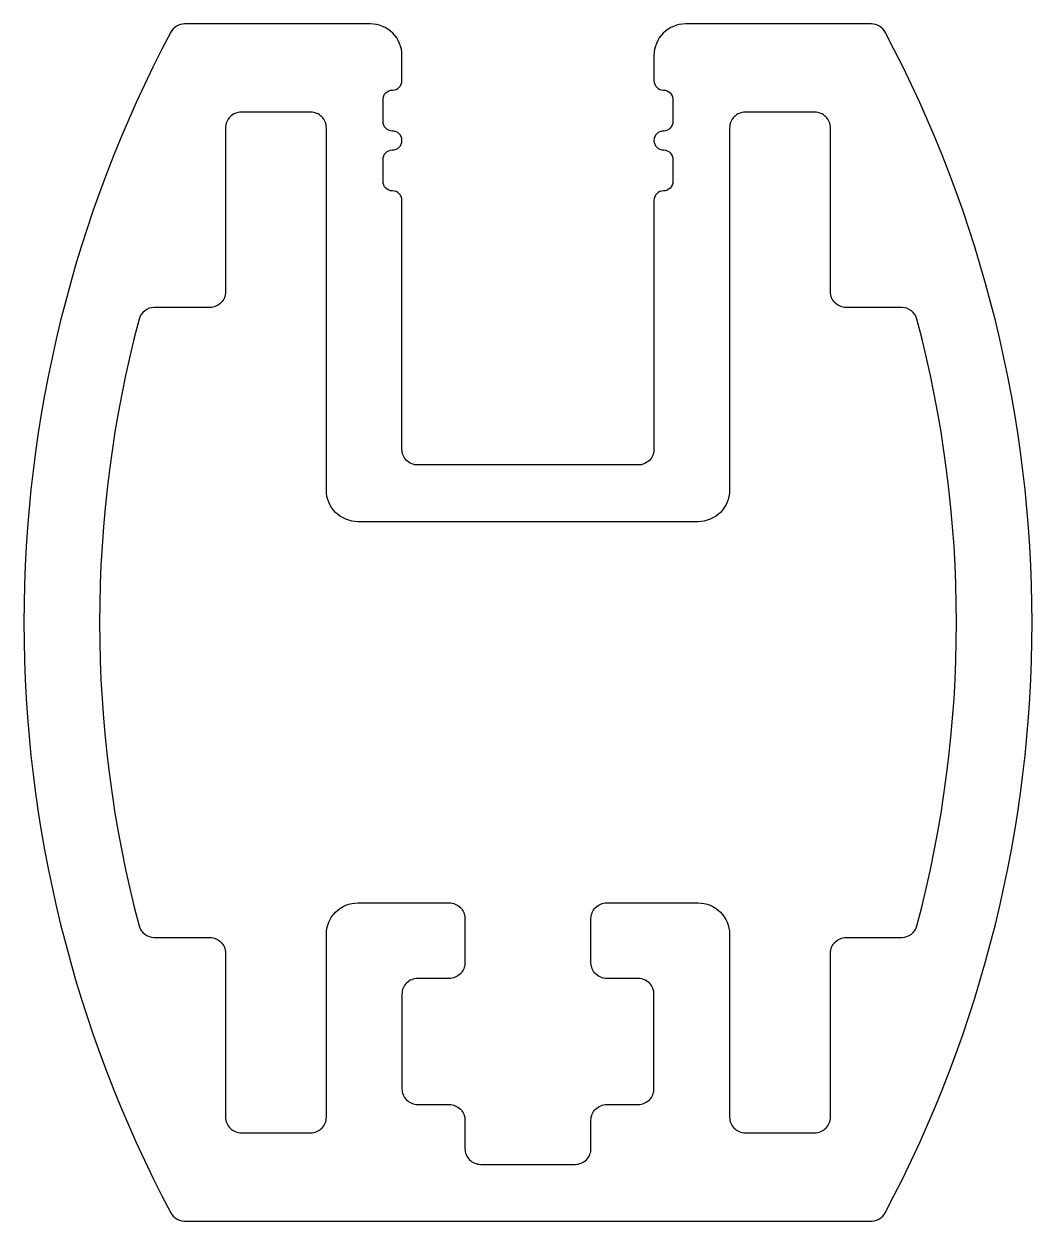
# Model space of a CAD drawing. Extents: x 781.7 to 797.7, y 510.5 to 529.5.
import ezdxf

# ---------------------------------------------------------------- set-up
doc = ezdxf.new("R2010")
doc.units = 0
doc.layers.get('0').update_dxf_attribs({"linetype": 'CONTINUOUS'})

msp = doc.modelspace()

# ---------------------------------------------------------------- linework, layer by layer
at = {"color": 7, "linetype": 'CONTINUOUS'}
for points in [[(795.113, 510.5, 0.27768), (795.334, 510.633, 0.248627), (795.334, 529.367, 0.27768), (795.113, 529.5), (792.163, 529.5, 0.414214), (791.663, 529), (791.663, 528.6, 0.414214), (791.813, 528.45, -0.414214), (791.963, 528.3), (791.963, 527.95, -0.414213), (791.813, 527.8, 1), (791.813, 527.5, -0.414214), (791.963, 527.35), (791.963, 527, -0.414214), (791.813, 526.85, 0.414213), (791.663, 526.7), (791.663, 522.75, -0.414214), (791.413, 522.5), (787.913, 522.5, -0.414214), (787.663, 522.75), (787.663, 526.7, 0.414214), (787.513, 526.85, -0.414214), (787.363, 527), (787.363, 527.35, -0.414214), (787.513, 527.5, 1), (787.513, 527.8, -0.414214), (787.363, 527.95), (787.363, 528.3, -0.414214), (787.513, 528.45, 0.414214), (787.663, 528.6), (787.663, 529, 0.414214), (787.163, 529.5), (784.213, 529.5, 0.27768), (783.992, 529.367, 0.248627), (783.992, 510.633, 0.27768), (784.213, 510.5)], [(792.863, 522.1, -0.414214), (792.363, 521.6), (786.963, 521.6, -0.414214), (786.463, 522.1), (786.463, 527.85, 0.414214), (786.213, 528.1), (785.113, 528.1, 0.414214), (784.863, 527.85), (784.863, 525.25, -0.414214), (784.613, 525), (783.732, 525, 0.340257), (783.49, 524.814, 0.130188), (783.49, 515.186, 0.340257), (783.732, 515), (784.613, 515, -0.414214), (784.863, 514.75), (784.863, 512.15, 0.414214), (785.113, 511.9), (786.213, 511.9, 0.414214), (786.463, 512.15), (786.463, 515.05, -0.414214), (786.963, 515.55), (788.413, 515.55, -0.414214), (788.663, 515.3), (788.663, 514.6, -0.414214), (788.413, 514.35), (787.913, 514.35, 0.414214), (787.663, 514.1), (787.663, 512.6, 0.414214), (787.913, 512.35), (788.413, 512.35, -0.414214), (788.663, 512.1), (788.663, 511.65, 0.414214), (788.913, 511.4), (790.413, 511.4, 0.414214), (790.663, 511.65), (790.663, 512.1, -0.414214), (790.913, 512.35), (791.413, 512.35, 0.414214), (791.663, 512.6), (791.663, 514.1, 0.414214), (791.413, 514.35), (790.913, 514.35, -0.414214), (790.663, 514.6), (790.663, 515.3, -0.414214), (790.913, 515.55), (792.363, 515.55, -0.414214), (792.863, 515.05), (792.863, 512.15, 0.414214), (793.113, 511.9), (794.213, 511.9, 0.414214), (794.463, 512.15), (794.463, 514.75, -0.414214), (794.713, 515), (795.595, 515, 0.340257), (795.837, 515.186, 0.130188), (795.837, 524.814, 0.340257), (795.595, 525), (794.713, 525, -0.414214), (794.463, 525.25), (794.463, 527.85, 0.414214), (794.213, 528.1), (793.113, 528.1, 0.414214), (792.863, 527.85)]]:
    msp.add_lwpolyline(points, format="xyb", close=True, dxfattribs=at)

doc.saveas('drawing.dxf')
